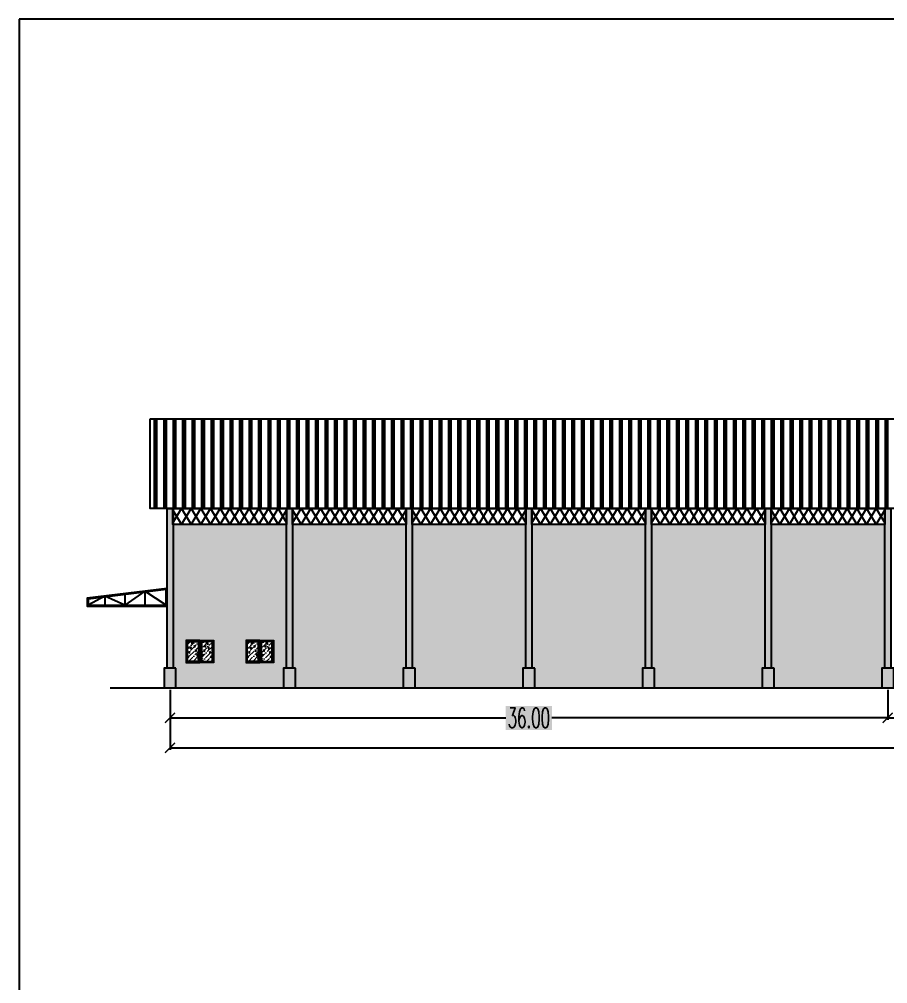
# Model space of a CAD drawing. Header units: millimetres. Extents: x 2175 to 3376, y 1504 to 1740.
# Drawn here: x 3239.19 to 3282.75, y 1635.08 to 1683.48 of the extents above; entities that cross this region are included whole.
import ezdxf

# ---------------------------------------------------------------- set-up
doc = ezdxf.new("R2010")
doc.units = ezdxf.units.MM
doc.linetypes.add('HIDDEN', pattern=[0.375, 0.25, -0.125])
for name, color, linetype in [('GR', 7, 'Continuous'), ('HELP', 251, 'Continuous'), ('KOP TEKS', 1, 'Continuous'), ('SUNGAI', 150, 'Continuous')]:
    doc.layers.add(name, color=color, linetype=linetype)
doc.layers.add('HAT', color=8, linetype='Continuous', lineweight=9)
doc.layers.add('kusen', color=2, linetype='Continuous', lineweight=5)
doc.styles.add('-DIM2', font='simplex.shx', dxfattribs={"width": 0.55})
doc.dimstyles.new('DIMENSI WARNA 2.1', dxfattribs={"dimtxt": 1, "dimasz": 0.5, "dimexe": 0.1, "dimexo": 0.1, "dimgap": 0.05, "dimtad": 0, "dimtih": 1, "dimtoh": 1, "dimrnd": 0.0025, "dimzin": 0, "dimdsep": 46, "dimtxsty": '-DIM2', "dimblk": 'ARCHTICK', "dimcen": 0.1, "dimclrd": 1, "dimclre": 1, "dimclrt": 256, "dimadec": 0, "dimazin": 0, "dimtfac": 1, "dimtofl": 0, "dimtmove": 0, "dimatfit": 3, "dimldrblk": 'ARCHTICK', "dimfxl": 0.18, "dimtfill": 2, "dimtfillclr": 256, "dimtolj": 1, "dimtzin": 0, "dimarcsym": 0})
pattern_1 = [(45, (-9303.92818, 2266.05159), (0.0841899011, 0.3086963042), [0.396875, -0.079375, 0, -0.079375])]
pattern_2 = [(45, (-9300.92818, 2266.05159), (0.0841899011, 0.3086963042), [0.396875, -0.079375, 0, -0.079375])]

# ---------------------------------------------------------------- blocks, each defined once
blk = doc.blocks.new('_ArchTick')
at = {"color": 0, "linetype": 'ByBlock', "const_width": 0.15}
blk.add_lwpolyline([(-0.5, -0.5), (0.5, 0.5)], dxfattribs=at)
blk = doc.blocks.new('*D1263')
at = {"layer": 'Defpoints', "color": 0, "transparency": 16777216}
for p in [(3246.748, 1649.921), (3282.748, 1649.921), (3282.748, 1648.421)]:
    blk.add_point(p, dxfattribs=at)
at = {"layer": 'GR', "color": 1, "lineweight": -2, "transparency": 16777216}
for p, q in [((3246.748, 1649.821), (3246.748, 1648.321)), ((3282.748, 1649.821), (3282.748, 1648.321)), ((3246.748, 1648.421), (3263.598, 1648.421)), ((3282.748, 1648.421), (3265.898, 1648.421))]:
    blk.add_line(p, q, dxfattribs=at)
at = {"layer": 'GR', "color": 1, "lineweight": -2, "transparency": 16777216, "xscale": 0.5, "yscale": 0.5, "zscale": 0.5, "rotation": 180}
blk.add_blockref('_ArchTick', (3246.748, 1648.421), dxfattribs=at)
at = {"layer": 'GR', "color": 1, "lineweight": -2, "transparency": 16777216, "xscale": 0.5, "yscale": 0.5, "zscale": 0.5}
blk.add_blockref('_ArchTick', (3282.748, 1648.421), dxfattribs=at)
at = {"layer": 'GR', "color": 240, "transparency": 16777216, "insert": (3264.748, 1648.421), "char_height": 1, "attachment_point": 5, "style": '-DIM2', "bg_fill": 1, "box_fill_scale": 1.1, "bg_fill_color": 256, "bg_fill_true_color": 16180224, "bg_fill_transparency": 0}
blk.add_mtext('\\A1;36.00', dxfattribs=at)
blk = doc.blocks.new('*D807')
at = {"layer": 'Defpoints', "color": 0, "transparency": 16777216}
for p in [(3282.748, 1649.921), (3366.748, 1649.921), (3366.748, 1648.421)]:
    blk.add_point(p, dxfattribs=at)
at = {"layer": 'GR', "color": 1, "lineweight": -2, "transparency": 16777216}
for p, q in [((3282.748, 1649.821), (3282.748, 1648.321)), ((3366.748, 1649.821), (3366.748, 1648.321)), ((3282.748, 1648.421), (3323.598, 1648.421)), ((3366.748, 1648.421), (3325.898, 1648.421))]:
    blk.add_line(p, q, dxfattribs=at)
at = {"layer": 'GR', "color": 1, "lineweight": -2, "transparency": 16777216, "xscale": 0.5, "yscale": 0.5, "zscale": 0.5, "rotation": 180}
blk.add_blockref('_ArchTick', (3282.748, 1648.421), dxfattribs=at)
at = {"layer": 'GR', "color": 1, "lineweight": -2, "transparency": 16777216, "xscale": 0.5, "yscale": 0.5, "zscale": 0.5}
blk.add_blockref('_ArchTick', (3366.748, 1648.421), dxfattribs=at)
at = {"layer": 'GR', "color": 240, "transparency": 16777216, "insert": (3324.748, 1648.421), "char_height": 1, "attachment_point": 5, "style": '-DIM2', "bg_fill": 1, "box_fill_scale": 1.1, "bg_fill_color": 256, "bg_fill_true_color": 16180224, "bg_fill_transparency": 0}
blk.add_mtext('\\A1;84.00', dxfattribs=at)
blk = doc.blocks.new('*D808')
at = {"layer": 'Defpoints', "color": 0, "transparency": 16777216}
for p in [(3246.748, 1649.921), (3366.748, 1649.921), (3366.748, 1646.921)]:
    blk.add_point(p, dxfattribs=at)
at = {"layer": 'GR', "color": 1, "lineweight": -2, "transparency": 16777216}
for p, q in [((3246.748, 1649.821), (3246.748, 1646.821)), ((3366.748, 1649.821), (3366.748, 1646.821)), ((3246.748, 1646.921), (3305.388, 1646.921)), ((3366.748, 1646.921), (3308.107, 1646.921))]:
    blk.add_line(p, q, dxfattribs=at)
at = {"layer": 'GR', "color": 1, "lineweight": -2, "transparency": 16777216, "xscale": 0.5, "yscale": 0.5, "zscale": 0.5, "rotation": 180}
blk.add_blockref('_ArchTick', (3246.748, 1646.921), dxfattribs=at)
at = {"layer": 'GR', "color": 1, "lineweight": -2, "transparency": 16777216, "xscale": 0.5, "yscale": 0.5, "zscale": 0.5}
blk.add_blockref('_ArchTick', (3366.748, 1646.921), dxfattribs=at)
at = {"layer": 'GR', "color": 240, "transparency": 16777216, "insert": (3306.748, 1646.921), "char_height": 1, "attachment_point": 5, "style": '-DIM2', "bg_fill": 1, "box_fill_scale": 1.1, "bg_fill_color": 256, "bg_fill_true_color": 16180224, "bg_fill_transparency": 0}
blk.add_mtext('\\A1;120.00', dxfattribs=at)

msp = doc.modelspace()

# ---------------------------------------------------------------- hatches: boundary and pattern name
at = {"layer": 'GR', "true_color": 0x008eb3}
h = msp.add_hatch(color=142, dxfattribs=at)
h.dxf.hatch_style = 1
h.paths.add_polyline_path([(3246.598, 1658.921), (3246.898, 1658.921), (3246.898, 1650.921), (3246.598, 1650.921)])
h = msp.add_hatch(color=142, dxfattribs=at)
h.dxf.hatch_style = 1
h.paths.add_polyline_path([(3252.598, 1658.921), (3252.898, 1658.921), (3252.898, 1650.921), (3252.598, 1650.921)])
h = msp.add_hatch(color=142, dxfattribs=at)
h.dxf.hatch_style = 1
h.paths.add_polyline_path([(3258.598, 1658.921), (3258.898, 1658.921), (3258.898, 1650.921), (3258.598, 1650.921)])
h = msp.add_hatch(color=142, dxfattribs=at)
h.dxf.hatch_style = 1
h.paths.add_polyline_path([(3264.598, 1658.921), (3264.898, 1658.921), (3264.898, 1650.921), (3264.598, 1650.921)])
h = msp.add_hatch(color=142, dxfattribs=at)
h.dxf.hatch_style = 1
h.paths.add_polyline_path([(3270.598, 1658.921), (3270.898, 1658.921), (3270.898, 1650.921), (3270.598, 1650.921)])
h = msp.add_hatch(color=142, dxfattribs=at)
h.dxf.hatch_style = 1
h.paths.add_polyline_path([(3276.598, 1658.921), (3276.898, 1658.921), (3276.898, 1650.921), (3276.598, 1650.921)])
h = msp.add_hatch(color=142, dxfattribs=at)
h.dxf.hatch_style = 1
h.paths.add_polyline_path([(3282.598, 1658.921), (3282.898, 1658.921), (3282.898, 1650.921), (3282.598, 1650.921)])
at = {"layer": 'HAT', "linetype": 'Continuous'}
h = msp.add_hatch(dxfattribs=at)
h.set_pattern_fill('ANSI36', color=256, scale=0.05)
h.set_pattern_definition(pattern_1)
h.paths.add_polyline_path([(3247.638, 1652.231), (3248.158, 1652.231), (3248.158, 1651.271), (3247.638, 1651.271)])
h = msp.add_hatch(dxfattribs=at)
h.set_pattern_fill('ANSI36', color=256, scale=0.05)
h.set_pattern_definition(pattern_1)
h.paths.add_polyline_path([(3248.858, 1652.231), (3248.338, 1652.231), (3248.338, 1651.271), (3248.858, 1651.271)])
h = msp.add_hatch(dxfattribs=at)
h.set_pattern_fill('ANSI36', color=256, scale=0.05)
h.set_pattern_definition(pattern_2)
h.paths.add_polyline_path([(3250.638, 1652.231), (3251.158, 1652.231), (3251.158, 1651.271), (3250.638, 1651.271)])
h = msp.add_hatch(dxfattribs=at)
h.set_pattern_fill('ANSI36', color=256, scale=0.05)
h.set_pattern_definition(pattern_2)
h.paths.add_polyline_path([(3251.858, 1652.231), (3251.338, 1652.231), (3251.338, 1651.271), (3251.858, 1651.271)])
at = {"layer": 'HELP'}
h = msp.add_hatch(dxfattribs=at)
h.set_pattern_fill('PLAST', color=256, scale=0.075, angle=90)
h.set_pattern_definition([(90, (-9592.6586, 2256.7609), (-0.47625, 3e-17), []), (90, (-9592.7181, 2256.7609), (-0.47625, 3e-17), []), (90, (-9592.77765, 2256.7609), (-0.47625, 3e-17), [])])
h.paths.add_polyline_path([(3245.748, 1663.421), (3367.748, 1663.421), (3367.748, 1658.921), (3245.748, 1658.921)])
at = {"layer": 'HELP', "true_color": 0xb6b7b4}
h = msp.add_hatch(color=253, dxfattribs=at)
h.dxf.hatch_style = 1
h.paths.add_polyline_path([(3246.898, 1658.121), (3246.898, 1650.921), (3247.048, 1650.921), (3247.048, 1649.921), (3252.448, 1649.921), (3252.448, 1650.921), (3252.598, 1650.921), (3252.598, 1658.121)])
h.paths.add_polyline_path([(3250.548, 1652.321), (3251.248, 1652.321), (3251.948, 1652.321), (3251.948, 1651.181), (3251.248, 1651.181), (3250.548, 1651.181)], flags=16)
h.paths.add_polyline_path([(3250.588, 1652.281), (3251.208, 1652.281), (3251.208, 1651.221), (3250.588, 1651.221)], flags=0)
h.paths.add_polyline_path([(3250.628, 1652.241), (3250.886, 1652.241), (3250.898, 1652.281), (3250.91, 1652.241), (3251.168, 1652.241), (3251.168, 1651.357), (3251.196, 1651.261), (3250.6, 1651.261), (3250.628, 1651.357)], flags=0)
h.paths.add_polyline_path([(3250.638, 1652.231), (3251.158, 1652.231), (3251.158, 1651.271), (3250.638, 1651.271)], flags=0)
h.paths.add_polyline_path([(3251.288, 1652.281), (3251.908, 1652.281), (3251.908, 1651.221), (3251.288, 1651.221)], flags=0)
h.paths.add_polyline_path([(3248.948, 1652.321), (3248.948, 1651.181), (3248.248, 1651.181), (3247.548, 1651.181), (3247.548, 1652.321), (3248.248, 1652.321)], flags=16)
h.paths.add_polyline_path([(3251.328, 1652.241), (3251.586, 1652.241), (3251.598, 1652.281), (3251.61, 1652.241), (3251.868, 1652.241), (3251.868, 1651.357), (3251.896, 1651.261), (3251.3, 1651.261), (3251.328, 1651.357)], flags=0)
h.paths.add_polyline_path([(3251.338, 1652.231), (3251.858, 1652.231), (3251.858, 1651.271), (3251.338, 1651.271)], flags=0)
h.paths.add_polyline_path([(3248.908, 1652.281), (3248.908, 1651.221), (3248.288, 1651.221), (3248.288, 1652.281)], flags=0)
h.paths.add_polyline_path([(3248.868, 1652.241), (3248.868, 1651.357), (3248.896, 1651.261), (3248.3, 1651.261), (3248.328, 1651.357), (3248.328, 1652.241), (3248.586, 1652.241), (3248.598, 1652.281), (3248.61, 1652.241)], flags=0)
h.paths.add_polyline_path([(3248.858, 1652.231), (3248.858, 1651.271), (3248.338, 1651.271), (3248.338, 1652.231)], flags=0)
h.paths.add_polyline_path([(3248.208, 1652.281), (3248.208, 1651.221), (3247.588, 1651.221), (3247.588, 1652.281)], flags=0)
h.paths.add_polyline_path([(3248.168, 1652.241), (3248.168, 1651.357), (3248.196, 1651.261), (3247.6, 1651.261), (3247.628, 1651.357), (3247.628, 1652.241), (3247.886, 1652.241), (3247.898, 1652.281), (3247.91, 1652.241)], flags=0)
h.paths.add_polyline_path([(3248.158, 1652.231), (3248.158, 1651.271), (3247.638, 1651.271), (3247.638, 1652.231)], flags=0)
h.paths.add_polyline_path([(3252.898, 1650.921), (3253.048, 1650.921), (3253.048, 1649.921), (3258.448, 1649.921), (3258.448, 1650.921), (3258.598, 1650.921), (3258.598, 1658.121), (3252.898, 1658.121)])
h.paths.add_polyline_path([(3258.898, 1650.921), (3259.048, 1650.921), (3259.048, 1649.921), (3264.448, 1649.921), (3264.448, 1650.921), (3264.598, 1650.921), (3264.598, 1658.121), (3258.898, 1658.121)])
h.paths.add_polyline_path([(3264.898, 1650.921), (3265.048, 1650.921), (3265.048, 1649.921), (3270.448, 1649.921), (3270.448, 1650.921), (3270.598, 1650.921), (3270.598, 1658.121), (3264.898, 1658.121)])
h.paths.add_polyline_path([(3270.898, 1650.921), (3271.048, 1650.921), (3271.048, 1649.921), (3276.448, 1649.921), (3276.448, 1650.921), (3276.598, 1650.921), (3276.598, 1658.121), (3270.898, 1658.121)])
h.paths.add_polyline_path([(3282.598, 1658.121), (3276.898, 1658.121), (3276.898, 1650.921), (3277.048, 1650.921), (3277.048, 1649.921), (3282.448, 1649.921), (3282.448, 1650.921), (3282.598, 1650.921)])
at = {"layer": 'HELP', "true_color": 0x0054ac}
h = msp.add_hatch(color=154, dxfattribs=at)
h.dxf.hatch_style = 1
h.paths.add_polyline_path([(3247.048, 1650.921), (3246.448, 1650.921), (3246.448, 1649.921), (3247.048, 1649.921)])
h = msp.add_hatch(color=154, dxfattribs=at)
h.dxf.hatch_style = 1
h.paths.add_polyline_path([(3253.048, 1650.921), (3252.448, 1650.921), (3252.448, 1649.921), (3253.048, 1649.921)])
h = msp.add_hatch(color=154, dxfattribs=at)
h.dxf.hatch_style = 1
h.paths.add_polyline_path([(3259.048, 1650.921), (3258.448, 1650.921), (3258.448, 1649.921), (3259.048, 1649.921)])
h = msp.add_hatch(color=154, dxfattribs=at)
h.dxf.hatch_style = 1
h.paths.add_polyline_path([(3265.048, 1650.921), (3264.448, 1650.921), (3264.448, 1649.921), (3265.048, 1649.921)])
h = msp.add_hatch(color=154, dxfattribs=at)
h.dxf.hatch_style = 1
h.paths.add_polyline_path([(3271.048, 1650.921), (3270.448, 1650.921), (3270.448, 1649.921), (3271.048, 1649.921)])
h = msp.add_hatch(color=154, dxfattribs=at)
h.dxf.hatch_style = 1
h.paths.add_polyline_path([(3277.048, 1650.921), (3276.448, 1650.921), (3276.448, 1649.921), (3277.048, 1649.921)])
h = msp.add_hatch(color=154, dxfattribs=at)
h.dxf.hatch_style = 1
h.paths.add_polyline_path([(3283.048, 1650.921), (3282.448, 1650.921), (3282.448, 1649.921), (3283.048, 1649.921)])

# ---------------------------------------------------------------- linework, layer by layer
at = {"ltscale": 8}
for p, q in [((3244.481, 1654.656), (3244.481, 1654.021)), ((3245.481, 1654.778), (3245.481, 1654.021)), ((3243.481, 1654.531), (3243.481, 1654.021))]:
    msp.add_line(p, q, dxfattribs=at)
for points in [[(3246.897, 1658.839), (3247.331, 1658.121), (3247.815, 1658.921), (3248.298, 1658.121), (3248.781, 1658.921), (3249.265, 1658.121), (3249.748, 1658.921), (3250.231, 1658.121), (3250.715, 1658.921), (3251.198, 1658.121), (3251.681, 1658.921), (3252.165, 1658.121), (3252.599, 1658.839)], [(3246.897, 1658.202), (3247.331, 1658.921), (3247.815, 1658.121), (3248.298, 1658.921), (3248.781, 1658.121), (3249.265, 1658.921), (3249.748, 1658.121), (3250.231, 1658.921), (3250.715, 1658.121), (3251.198, 1658.921), (3251.681, 1658.121), (3252.165, 1658.921), (3252.598, 1658.202)], [(3246.897, 1658.839), (3247.331, 1658.121), (3247.815, 1658.921), (3248.298, 1658.121), (3248.781, 1658.921), (3249.265, 1658.121), (3249.748, 1658.921), (3250.231, 1658.121), (3250.715, 1658.921), (3251.198, 1658.121), (3251.681, 1658.921), (3252.165, 1658.121), (3252.599, 1658.839)], [(3246.897, 1658.202), (3247.331, 1658.921), (3247.815, 1658.121), (3248.298, 1658.921), (3248.781, 1658.121), (3249.265, 1658.921), (3249.748, 1658.121), (3250.231, 1658.921), (3250.715, 1658.121), (3251.198, 1658.921), (3251.681, 1658.121), (3252.165, 1658.921), (3252.598, 1658.202)], [(3252.897, 1658.839), (3253.331, 1658.121), (3253.815, 1658.921), (3254.298, 1658.121), (3254.781, 1658.921), (3255.265, 1658.121), (3255.748, 1658.921), (3256.231, 1658.121), (3256.715, 1658.921), (3257.198, 1658.121), (3257.681, 1658.921), (3258.165, 1658.121), (3258.599, 1658.839)], [(3252.897, 1658.202), (3253.331, 1658.921), (3253.815, 1658.121), (3254.298, 1658.921), (3254.781, 1658.121), (3255.265, 1658.921), (3255.748, 1658.121), (3256.231, 1658.921), (3256.715, 1658.121), (3257.198, 1658.921), (3257.681, 1658.121), (3258.165, 1658.921), (3258.598, 1658.202)], [(3252.897, 1658.839), (3253.331, 1658.121), (3253.815, 1658.921), (3254.298, 1658.121), (3254.781, 1658.921), (3255.265, 1658.121), (3255.748, 1658.921), (3256.231, 1658.121), (3256.715, 1658.921), (3257.198, 1658.121), (3257.681, 1658.921), (3258.165, 1658.121), (3258.599, 1658.839)], [(3252.897, 1658.202), (3253.331, 1658.921), (3253.815, 1658.121), (3254.298, 1658.921), (3254.781, 1658.121), (3255.265, 1658.921), (3255.748, 1658.121), (3256.231, 1658.921), (3256.715, 1658.121), (3257.198, 1658.921), (3257.681, 1658.121), (3258.165, 1658.921), (3258.598, 1658.202)], [(3258.897, 1658.839), (3259.331, 1658.121), (3259.815, 1658.921), (3260.298, 1658.121), (3260.781, 1658.921), (3261.265, 1658.121), (3261.748, 1658.921), (3262.231, 1658.121), (3262.715, 1658.921), (3263.198, 1658.121), (3263.681, 1658.921), (3264.165, 1658.121), (3264.599, 1658.839)], [(3258.897, 1658.202), (3259.331, 1658.921), (3259.815, 1658.121), (3260.298, 1658.921), (3260.781, 1658.121), (3261.265, 1658.921), (3261.748, 1658.121), (3262.231, 1658.921), (3262.715, 1658.121), (3263.198, 1658.921), (3263.681, 1658.121), (3264.165, 1658.921), (3264.598, 1658.202)], [(3258.897, 1658.839), (3259.331, 1658.121), (3259.815, 1658.921), (3260.298, 1658.121), (3260.781, 1658.921), (3261.265, 1658.121), (3261.748, 1658.921), (3262.231, 1658.121), (3262.715, 1658.921), (3263.198, 1658.121), (3263.681, 1658.921), (3264.165, 1658.121), (3264.599, 1658.839)], [(3258.897, 1658.202), (3259.331, 1658.921), (3259.815, 1658.121), (3260.298, 1658.921), (3260.781, 1658.121), (3261.265, 1658.921), (3261.748, 1658.121), (3262.231, 1658.921), (3262.715, 1658.121), (3263.198, 1658.921), (3263.681, 1658.121), (3264.165, 1658.921), (3264.598, 1658.202)], [(3264.897, 1658.839), (3265.331, 1658.121), (3265.815, 1658.921), (3266.298, 1658.121), (3266.781, 1658.921), (3267.265, 1658.121), (3267.748, 1658.921), (3268.231, 1658.121), (3268.715, 1658.921), (3269.198, 1658.121), (3269.681, 1658.921), (3270.165, 1658.121), (3270.599, 1658.839)], [(3264.897, 1658.202), (3265.331, 1658.921), (3265.815, 1658.121), (3266.298, 1658.921), (3266.781, 1658.121), (3267.265, 1658.921), (3267.748, 1658.121), (3268.231, 1658.921), (3268.715, 1658.121), (3269.198, 1658.921), (3269.681, 1658.121), (3270.165, 1658.921), (3270.598, 1658.202)], [(3264.897, 1658.839), (3265.331, 1658.121), (3265.815, 1658.921), (3266.298, 1658.121), (3266.781, 1658.921), (3267.265, 1658.121), (3267.748, 1658.921), (3268.231, 1658.121), (3268.715, 1658.921), (3269.198, 1658.121), (3269.681, 1658.921), (3270.165, 1658.121), (3270.599, 1658.839)], [(3264.897, 1658.202), (3265.331, 1658.921), (3265.815, 1658.121), (3266.298, 1658.921), (3266.781, 1658.121), (3267.265, 1658.921), (3267.748, 1658.121), (3268.231, 1658.921), (3268.715, 1658.121), (3269.198, 1658.921), (3269.681, 1658.121), (3270.165, 1658.921), (3270.598, 1658.202)], [(3270.897, 1658.839), (3271.331, 1658.121), (3271.815, 1658.921), (3272.298, 1658.121), (3272.781, 1658.921), (3273.265, 1658.121), (3273.748, 1658.921), (3274.231, 1658.121), (3274.715, 1658.921), (3275.198, 1658.121), (3275.681, 1658.921), (3276.165, 1658.121), (3276.599, 1658.839)], [(3270.897, 1658.202), (3271.331, 1658.921), (3271.815, 1658.121), (3272.298, 1658.921), (3272.781, 1658.121), (3273.265, 1658.921), (3273.748, 1658.121), (3274.231, 1658.921), (3274.715, 1658.121), (3275.198, 1658.921), (3275.681, 1658.121), (3276.165, 1658.921), (3276.598, 1658.202)], [(3270.897, 1658.839), (3271.331, 1658.121), (3271.815, 1658.921), (3272.298, 1658.121), (3272.781, 1658.921), (3273.265, 1658.121), (3273.748, 1658.921), (3274.231, 1658.121), (3274.715, 1658.921), (3275.198, 1658.121), (3275.681, 1658.921), (3276.165, 1658.121), (3276.599, 1658.839)], [(3270.897, 1658.202), (3271.331, 1658.921), (3271.815, 1658.121), (3272.298, 1658.921), (3272.781, 1658.121), (3273.265, 1658.921), (3273.748, 1658.121), (3274.231, 1658.921), (3274.715, 1658.121), (3275.198, 1658.921), (3275.681, 1658.121), (3276.165, 1658.921), (3276.598, 1658.202)], [(3276.897, 1658.839), (3277.331, 1658.121), (3277.815, 1658.921), (3278.298, 1658.121), (3278.781, 1658.921), (3279.265, 1658.121), (3279.748, 1658.921), (3280.231, 1658.121), (3280.715, 1658.921), (3281.198, 1658.121), (3281.681, 1658.921), (3282.165, 1658.121), (3282.599, 1658.839)], [(3276.897, 1658.202), (3277.331, 1658.921), (3277.815, 1658.121), (3278.298, 1658.921), (3278.781, 1658.121), (3279.265, 1658.921), (3279.748, 1658.121), (3280.231, 1658.921), (3280.715, 1658.121), (3281.198, 1658.921), (3281.681, 1658.121), (3282.165, 1658.921), (3282.598, 1658.202)], [(3276.897, 1658.839), (3277.331, 1658.121), (3277.815, 1658.921), (3278.298, 1658.121), (3278.781, 1658.921), (3279.265, 1658.121), (3279.748, 1658.921), (3280.231, 1658.121), (3280.715, 1658.921), (3281.198, 1658.121), (3281.681, 1658.921), (3282.165, 1658.121), (3282.599, 1658.839)], [(3276.897, 1658.202), (3277.331, 1658.921), (3277.815, 1658.121), (3278.298, 1658.921), (3278.781, 1658.121), (3279.265, 1658.921), (3279.748, 1658.121), (3280.231, 1658.921), (3280.715, 1658.121), (3281.198, 1658.921), (3281.681, 1658.121), (3282.165, 1658.921), (3282.598, 1658.202)]]:
    msp.add_lwpolyline(points)
for points in [[(3246.598, 1654.921), (3242.598, 1654.421), (3242.598, 1654.021), (3246.598, 1654.021), (3246.598, 1654.921)], [(3246.548, 1654.071), (3245.481, 1654.778), (3244.481, 1654.071), (3243.481, 1654.531), (3242.648, 1654.071)]]:
    msp.add_lwpolyline(points, dxfattribs=at)
msp.add_lwpolyline([(3246.548, 1654.867), (3242.648, 1654.374), (3242.648, 1654.071), (3246.548, 1654.071)], close=True, dxfattribs=at)
at = {"linetype": 'HIDDEN', "ltscale": 0.5}
for points in [[(3247.588, 1651.221), (3247.898, 1652.281), (3248.208, 1651.221)], [(3248.908, 1651.221), (3248.598, 1652.281), (3248.288, 1651.221)], [(3250.588, 1651.221), (3250.898, 1652.281), (3251.208, 1651.221)], [(3251.908, 1651.221), (3251.598, 1652.281), (3251.288, 1651.221)]]:
    msp.add_lwpolyline(points, dxfattribs=at)
at = {"layer": 'GR'}
msp.add_line((3243.748, 1649.921), (3372.748, 1649.921), dxfattribs=at)
for points in [[(3245.748, 1663.421), (3367.748, 1663.421), (3367.748, 1658.921), (3245.748, 1658.921)], [(3247.048, 1650.921), (3246.448, 1650.921), (3246.448, 1649.921), (3247.048, 1649.921)], [(3253.048, 1650.921), (3252.448, 1650.921), (3252.448, 1649.921), (3253.048, 1649.921)], [(3259.048, 1650.921), (3258.448, 1650.921), (3258.448, 1649.921), (3259.048, 1649.921)], [(3265.048, 1650.921), (3264.448, 1650.921), (3264.448, 1649.921), (3265.048, 1649.921)], [(3271.048, 1650.921), (3270.448, 1650.921), (3270.448, 1649.921), (3271.048, 1649.921)], [(3277.048, 1650.921), (3276.448, 1650.921), (3276.448, 1649.921), (3277.048, 1649.921)], [(3283.048, 1650.921), (3282.448, 1650.921), (3282.448, 1649.921), (3283.048, 1649.921)]]:
    msp.add_lwpolyline(points, close=True, dxfattribs=at)
at = {"layer": 'HAT', "linetype": 'Continuous'}
for points in [[(3247.638, 1652.231), (3248.158, 1652.231), (3248.158, 1651.271), (3247.638, 1651.271)], [(3248.858, 1652.231), (3248.338, 1652.231), (3248.338, 1651.271), (3248.858, 1651.271)], [(3250.638, 1652.231), (3251.158, 1652.231), (3251.158, 1651.271), (3250.638, 1651.271)], [(3251.858, 1652.231), (3251.338, 1652.231), (3251.338, 1651.271), (3251.858, 1651.271)]]:
    msp.add_lwpolyline(points, close=True, dxfattribs=at)
at = {"layer": 'HELP'}
for points in [[(3246.897, 1658.921), (3252.598, 1658.921), (3252.598, 1658.121), (3246.897, 1658.121)], [(3246.897, 1658.921), (3252.598, 1658.921), (3252.598, 1658.121), (3246.897, 1658.121)], [(3252.897, 1658.921), (3258.598, 1658.921), (3258.598, 1658.121), (3252.897, 1658.121)], [(3252.897, 1658.921), (3258.598, 1658.921), (3258.598, 1658.121), (3252.897, 1658.121)], [(3258.897, 1658.921), (3264.598, 1658.921), (3264.598, 1658.121), (3258.897, 1658.121)], [(3258.897, 1658.921), (3264.598, 1658.921), (3264.598, 1658.121), (3258.897, 1658.121)], [(3264.897, 1658.921), (3270.598, 1658.921), (3270.598, 1658.121), (3264.897, 1658.121)], [(3264.897, 1658.921), (3270.598, 1658.921), (3270.598, 1658.121), (3264.897, 1658.121)], [(3270.897, 1658.921), (3276.598, 1658.921), (3276.598, 1658.121), (3270.897, 1658.121)], [(3270.897, 1658.921), (3276.598, 1658.921), (3276.598, 1658.121), (3270.897, 1658.121)], [(3276.897, 1658.921), (3282.598, 1658.921), (3282.598, 1658.121), (3276.897, 1658.121)], [(3276.897, 1658.921), (3282.598, 1658.921), (3282.598, 1658.121), (3276.897, 1658.121)]]:
    msp.add_lwpolyline(points, close=True, dxfattribs=at)
at = {"layer": 'KOP TEKS', "color": 2}
msp.add_lwpolyline([(3239.188, 1683.476), (3239.188, 1586.689), (3376.072, 1586.689), (3376.072, 1683.476)], close=True, dxfattribs=at)
at = {"layer": 'kusen', "linetype": 'Continuous'}
for points in [[(3247.548, 1651.181), (3248.248, 1651.181), (3248.248, 1652.321), (3247.548, 1652.321)], [(3247.588, 1652.281), (3248.208, 1652.281), (3248.208, 1651.221), (3247.588, 1651.221)], [(3247.628, 1652.241), (3248.168, 1652.241), (3248.168, 1651.261), (3247.628, 1651.261)], [(3248.948, 1651.181), (3248.248, 1651.181), (3248.248, 1652.321), (3248.948, 1652.321)], [(3248.908, 1652.281), (3248.288, 1652.281), (3248.288, 1651.221), (3248.908, 1651.221)], [(3248.868, 1652.241), (3248.328, 1652.241), (3248.328, 1651.261), (3248.868, 1651.261)], [(3250.548, 1651.181), (3251.248, 1651.181), (3251.248, 1652.321), (3250.548, 1652.321)], [(3250.588, 1652.281), (3251.208, 1652.281), (3251.208, 1651.221), (3250.588, 1651.221)], [(3250.628, 1652.241), (3251.168, 1652.241), (3251.168, 1651.261), (3250.628, 1651.261)], [(3251.948, 1651.181), (3251.248, 1651.181), (3251.248, 1652.321), (3251.948, 1652.321)], [(3251.908, 1652.281), (3251.288, 1652.281), (3251.288, 1651.221), (3251.908, 1651.221)], [(3251.868, 1652.241), (3251.328, 1652.241), (3251.328, 1651.261), (3251.868, 1651.261)]]:
    msp.add_lwpolyline(points, close=True, dxfattribs=at)
at = {"layer": 'SUNGAI'}
for points in [[(3246.598, 1658.921), (3246.898, 1658.921), (3246.898, 1650.921), (3246.598, 1650.921)], [(3252.598, 1658.921), (3252.898, 1658.921), (3252.898, 1650.921), (3252.598, 1650.921)], [(3258.598, 1658.921), (3258.898, 1658.921), (3258.898, 1650.921), (3258.598, 1650.921)], [(3264.598, 1658.921), (3264.898, 1658.921), (3264.898, 1650.921), (3264.598, 1650.921)], [(3270.598, 1658.921), (3270.898, 1658.921), (3270.898, 1650.921), (3270.598, 1650.921)], [(3276.598, 1658.921), (3276.898, 1658.921), (3276.898, 1650.921), (3276.598, 1650.921)], [(3282.598, 1658.921), (3282.898, 1658.921), (3282.898, 1650.921), (3282.598, 1650.921)]]:
    msp.add_lwpolyline(points, close=True, dxfattribs=at)

# ---------------------------------------------------------------- dimensions: what is measured, and where the dimension line sits
at = {"layer": 'GR'}
for base, p1, p2, picture, middle in [((3282.748, 1648.421), (3246.748, 1649.921), (3282.748, 1649.921), '*D1263', (3264.748, 1648.421)), ((3366.748, 1646.921), (3246.748, 1649.921), (3366.748, 1649.921), '*D808', (3306.748, 1646.921)), ((3366.748, 1648.421), (3282.748, 1649.921), (3366.748, 1649.921), '*D807', (3324.748, 1648.421))]:
    dim = msp.add_linear_dim(base=base, p1=p1, p2=p2, dimstyle='DIMENSI WARNA 2.1', dxfattribs=at)
    dim.commit()
    dim.dimension.update_dxf_attribs({"geometry": picture, "text_midpoint": middle})

doc.saveas('drawing.dxf')
